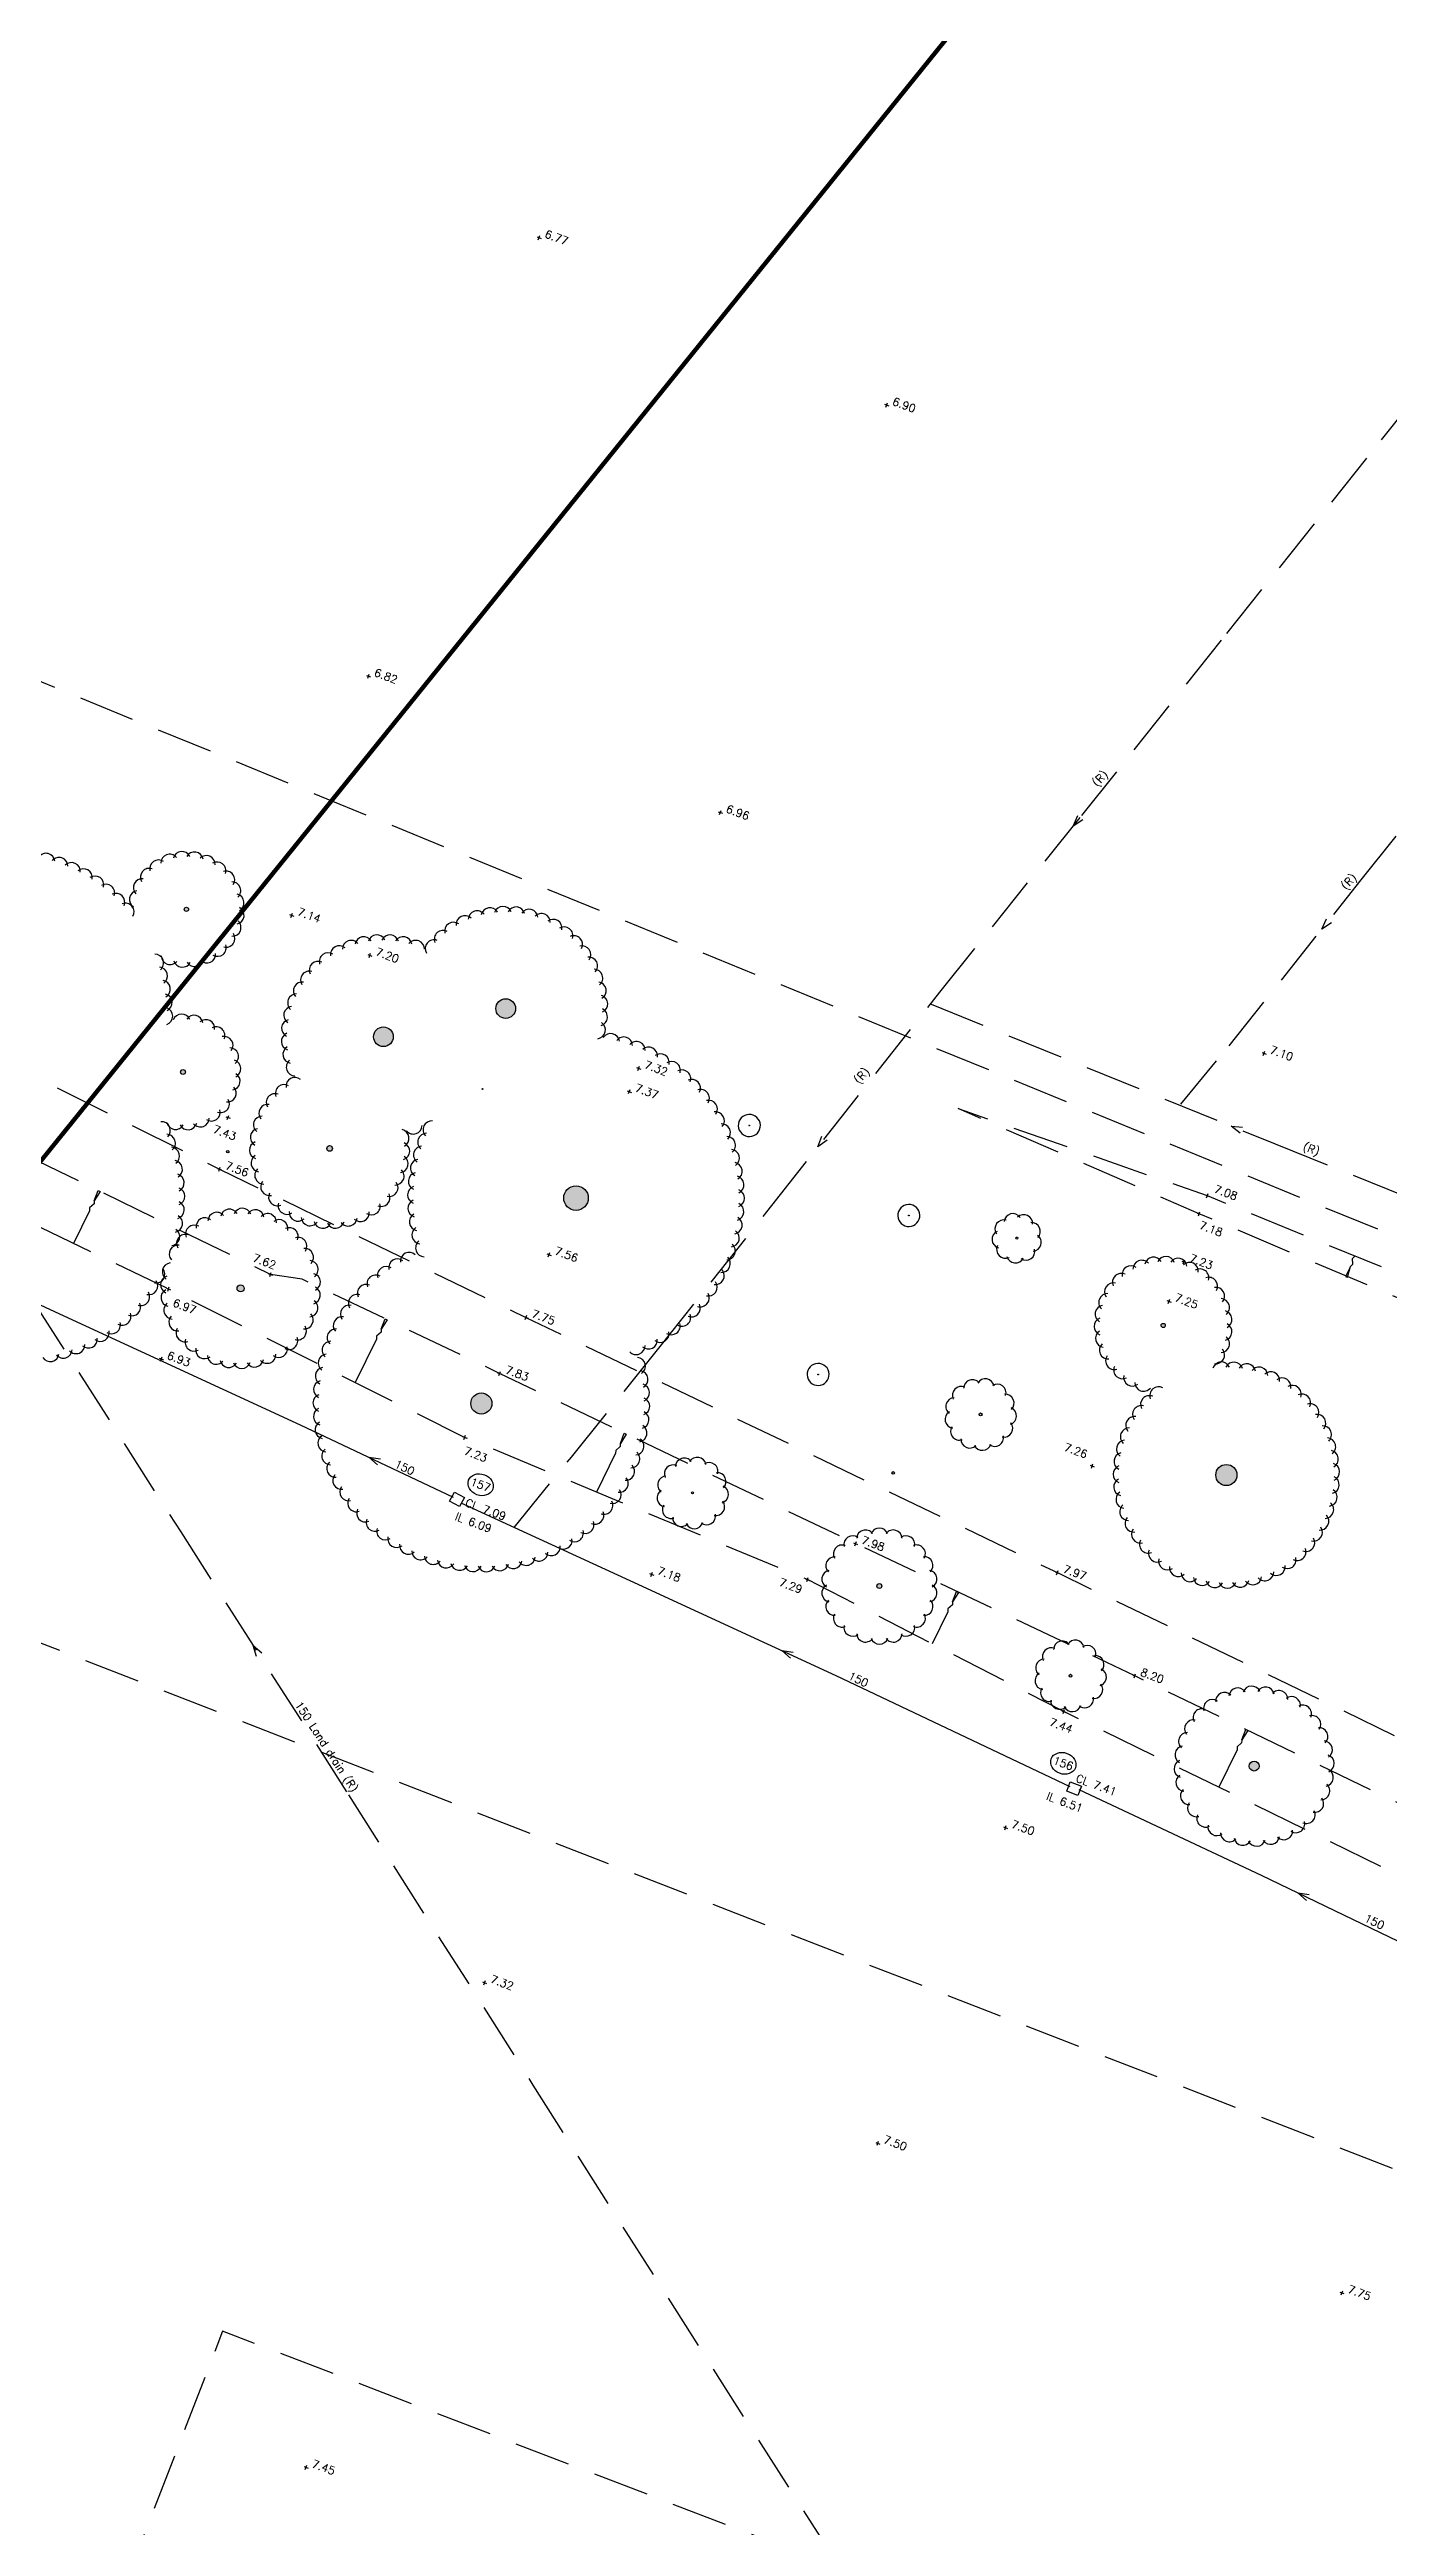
# Model space of a CAD drawing. Header units: millimetres. Extents: x 521005098 to 521837086, y 174609906 to 175681253.
# Drawn here: x 521221462 to 521282116, y 174806991 to 174919244 of the extents above; entities that cross this region are included whole.
import ezdxf
from ezdxf.enums import TextEntityAlignment as Align

# ---------------------------------------------------------------- set-up
doc = ezdxf.new("R2010")
doc.units = ezdxf.units.MM
doc.header["$LTSCALE"] = 200
doc.linetypes.add('layout$0$DASHED', pattern=[19.05, 12.7, -6.35])
doc.linetypes.add('layout$0$survey$0$DASHED', pattern=[19.05, 12.7, -6.35])
for name, color, linetype in [('layout$0$ED-STORM', 3, 'Continuous'), ('layout$0$survey$0$DETAIL', 8, 'Continuous'), ('layout$0$survey$0$LEVEL', 8, 'Continuous'), ('layout$0$survey$0$ROAD', 8, 'Continuous'), ('layout$0$survey$0$SERVICE', 8, 'Continuous'), ('layout$0$survey$0$SPORTS_PITCH', 8, 'layout$0$survey$0$DASHED'), ('layout$0$survey$0$VEGETATION', 8, 'Continuous'), ('layout$0$survey$0$WATER', 8, 'Continuous')]:
    doc.layers.add(name, color=color, linetype=linetype)
doc.styles.add('layout$0$ROMANS', font='Romans.shx')
doc.styles.add('layout$0$survey$0$ROMANS', font='Romans.shx')

# ---------------------------------------------------------------- blocks, each defined once
blk = doc.blocks.new('layout$0$S')
at = {"layer": 'layout$0$ED-STORM'}
blk.add_lwpolyline([(-0.5, 0.15), (0, 0), (-0.5, -0.15)], dxfattribs=at)
blk = doc.blocks.new('layout')
at = {"layer": 'layout$0$survey$0$SERVICE', "linetype": 'Continuous'}
h = blk.add_hatch(color=256, dxfattribs=at)
edge = h.paths.add_edge_path()
edge.add_arc((521229531.7, 174869296.3), 60, 0, 360)
edge = h.paths.add_edge_path()
edge.add_arc((521259679.4, 174854735.3), 60, 0, 360)
at = {"layer": 'layout$0$survey$0$VEGETATION', "linetype": 'Continuous'}
h = blk.add_hatch(color=256, dxfattribs=at)
edge = h.paths.add_edge_path()
edge.add_arc((521165003.1, 174892880.9), 175.1, 0, 360)
edge = h.paths.add_edge_path()
edge.add_arc((521162618.9, 174893948.8), 175.1, 0, 360)
edge = h.paths.add_edge_path()
edge.add_arc((521178430.7, 174885976.9), 175.1, 0, 360)
edge = h.paths.add_edge_path()
edge.add_arc((521175659, 174887101.9), 175.1, 0, 360)
edge = h.paths.add_edge_path()
edge.add_arc((521173585.9, 174888207.3), 175.1, 0, 360)
edge = h.paths.add_edge_path()
edge.add_arc((521171315.7, 174889272), 175.1, 0, 360)
edge = h.paths.add_edge_path()
edge.add_arc((521169177.4, 174890382.3), 175.1, 0, 360)
edge = h.paths.add_edge_path()
edge.add_arc((521182741.7, 174883481.9), 127.3, 0, 360)
edge = h.paths.add_edge_path()
edge.add_arc((521180658.6, 174884572.7), 127.3, 0, 360)
edge = h.paths.add_edge_path()
edge.add_arc((521185158.5, 174882044.2), 127.3, 0, 360)
edge = h.paths.add_edge_path()
edge.add_arc((521181930.5, 174878260.9), 159.2, 0, 360)
edge = h.paths.add_edge_path()
edge.add_arc((521205375.9, 174889234.2), 133.7, 0, 360)
edge = h.paths.add_edge_path()
edge.add_arc((521204192.9, 174889780.6), 95.5, 0, 360)
edge = h.paths.add_edge_path()
edge.add_arc((521207171, 174888406.2), 114.6, 0, 360)
edge = h.paths.add_edge_path()
edge.add_arc((521206203.1, 174888874.6), 95.5, 0, 360)
edge = h.paths.add_edge_path()
edge.add_arc((521208215.3, 174887889.2), 95.5, 0, 360)
edge = h.paths.add_edge_path()
edge.add_arc((521209442.3, 174887283.4), 270.6, 0, 360)
edge = h.paths.add_edge_path()
edge.add_arc((521219409.4, 174875439.7), 477.5, 0, 360)
edge = h.paths.add_edge_path()
edge.add_arc((521219958.8, 174867246.7), 477.5, 0, 360)
edge = h.paths.add_edge_path()
edge.add_arc((521211561.3, 174872322.9), 127.3, 0, 360)
edge = h.paths.add_edge_path()
edge.add_arc((521227662.7, 174880278.9), 95.5, 0, 360)
edge = h.paths.add_edge_path()
edge.add_arc((521227504, 174872905.4), 111.4, 0, 360)
edge = h.paths.add_edge_path()
edge.add_arc((521236587.5, 174874502.7), 445.6, 0, 360)
edge = h.paths.add_edge_path()
edge.add_arc((521242126.1, 174875783.2), 445.6, 0, 360)
edge = h.paths.add_edge_path()
edge.add_arc((521234148.6, 174869442.9), 127.3, 0, 360)
edge = h.paths.add_edge_path()
edge.add_arc((521230113, 174863101), 159.2, 0, 360)
edge = h.paths.add_edge_path()
edge.add_arc((521194955.6, 174847908.9), 445.6, 0, 360)
edge = h.paths.add_edge_path()
edge.add_arc((521192158.4, 174854441.8), 111.4, 0, 360)
edge = h.paths.add_edge_path()
edge.add_arc((521195832.4, 174862954.8), 477.5, 0, 360)
edge = h.paths.add_edge_path()
edge.add_arc((521197701.4, 174864962.3), 191, 0, 360)
edge = h.paths.add_edge_path()
edge.add_arc((521198529.3, 174866549.1), 191, 0, 360)
edge = h.paths.add_edge_path()
edge.add_arc((521196157.7, 174870358.3), 206.9, 0, 360)
edge = h.paths.add_edge_path()
edge.add_arc((521195099.7, 174860109.1), 111.4, 0, 360)
edge = h.paths.add_edge_path()
edge.add_arc((521203165.2, 174873011.2), 95.5, 0, 360)
h = blk.add_hatch(color=256, dxfattribs=at)
edge = h.paths.add_edge_path()
edge.add_arc((521307681.6, 174826363.8), 191, 0, 360)
edge = h.paths.add_edge_path()
edge.add_arc((521301081.3, 174846991.1), 222.8, 0, 360)
edge = h.paths.add_edge_path()
edge.add_arc((521310156.6, 174850845.1), 79.6, 0, 360)
edge = h.paths.add_edge_path()
edge.add_arc((521290347.2, 174845440.9), 191, 0, 360)
edge = h.paths.add_edge_path()
edge.add_arc((521284957.2, 174837313.1), 111.4, 0, 360)
edge = h.paths.add_edge_path()
edge.add_arc((521293996.8, 174832662.1), 143.2, 0, 360)
edge = h.paths.add_edge_path()
edge.add_arc((521276032.9, 174841449.2), 222.8, 0, 360)
edge = h.paths.add_edge_path()
edge.add_arc((521267714.3, 174845546), 63.7, 0, 360)
edge = h.paths.add_edge_path()
edge.add_arc((521274773.3, 174854642), 477.5, 0, 360)
edge = h.paths.add_edge_path()
edge.add_arc((521271912.2, 174861420.1), 95.5, 0, 360)
edge = h.paths.add_edge_path()
edge.add_arc((521263640, 174857389.2), 63.7, 0, 360)
edge = h.paths.add_edge_path()
edge.add_arc((521259054.5, 174849610.4), 111.4, 0, 360)
edge = h.paths.add_edge_path()
edge.add_arc((521250588.3, 174853835.5), 47.7, 0, 360)
edge = h.paths.add_edge_path()
edge.add_arc((521241023.5, 174857884.4), 477.5, 0, 360)
edge = h.paths.add_edge_path()
edge.add_arc((521245311.5, 174867194), 557, 0, 360)
edge = h.paths.add_edge_path()
edge.add_arc((521253162, 174870481.7), 15.9, 0, 360)
edge = h.paths.add_edge_path()
edge.add_arc((521260388.2, 174866404.7), 15.9, 0, 360)
edge = h.paths.add_edge_path()
edge.add_arc((521256278.5, 174859201), 15.9, 0, 360)
edge = h.paths.add_edge_path()
edge.add_arc((521265284.7, 174865380.4), 47.7, 0, 360)
at = {"layer": 'layout$0$ED-STORM', "linetype": 'layout$0$DASHED'}
for points in [[(521242515.1, 174852267.6), (521245104.9, 174855456.3), (521249066.6, 174860386.4), (521254183.6, 174866857.4), (521261793.9, 174876520.6), (521268222.9, 174884529.4), (521274799.4, 174892784.2), (521281803.2, 174901550.7), (521288477.4, 174909877), (521295811, 174918969.4), (521302203.4, 174927283), (521307097.1, 174933404.5), (521313597.6, 174941573.8), (521318585.2, 174947828.1), (521321758.4, 174951917.5)], [(521272711.8, 174871450.5), (521274893.9, 174874087.3), (521280884.6, 174881613.3), (521287587.4, 174889972.2), (521294638, 174898661.1), (521301234.4, 174906897.4), (521306941.5, 174914047.2), (521312841.3, 174921433.6), (521316451.9, 174925960.4)], [(521261395.5, 174875981.2), (521276978.6, 174869649.1), (521291906.8, 174863639.5), (521306242.6, 174857814.9), (521313354.3, 174854991.6), (521320325, 174859222.5), (521329320.1, 174864678.8), (521340376, 174871234.7), (521350585.9, 174877498.2)], [(521220739.1, 174862492.9), (521227402.2, 174852061.5), (521235002.5, 174840152.5), (521243358.6, 174826992.9), (521251523, 174814117.1), (521258192, 174803671.3), (521265062.7, 174792780.5), (521272425.4, 174781178.1), (521277484.3, 174773145.8), (521282703.8, 174764840.6), (521288375.9, 174755865.2)]]:
    blk.add_lwpolyline(points, dxfattribs=at)
at = {"layer": 'layout$0$ED-STORM'}
for points in [[(521205333.1, 174869671.4), (521211461.9, 174866789.3), (521222102.2, 174861861.6), (521232812.7, 174856918.4), (521239752.7, 174853638.6)], [(521240090.2, 174853381.4), (521247749.3, 174849863.6), (521257080.6, 174845553.5), (521267688.1, 174840524.2)], [(521268092.9, 174840388.1), (521276356.8, 174836501.5), (521286289.1, 174831726.3), (521291733.9, 174829071.3)]]:
    blk.add_lwpolyline(points, dxfattribs=at)
for centre in [(521240991.4, 174854201), (521267385.8, 174841575.8)]:
    blk.add_ellipse(centre, major_axis=(546.6, -203.5), ratio=0.82667445, dxfattribs=at)
at = {"layer": 'layout$0$survey$0$DETAIL', "linetype": 'layout$0$survey$0$DASHED', "flags": 128}
for points in [[(521307952.3, 174821357), (521299351.5, 174825924.5), (521285670.7, 174834808.8), (521284244.8, 174835694.8), (521267408.3, 174843921.1), (521255797.9, 174849902.8), (521240264.8, 174856349.8), (521226849.7, 174863071.9), (521208073.9, 174872092.6), (521207258, 174873441.5)], [(521302334.3, 174854672.9), (521290375.7, 174859345), (521273541.5, 174866480.7), (521262621.2, 174871248.7), (521273910.4, 174867302.7), (521290834.5, 174860399.6), (521302943.1, 174855938.2)]]:
    blk.add_lwpolyline(points, dxfattribs=at)
at = {"layer": 'layout$0$survey$0$DETAIL', "flags": 128}
for points in [[(521223489.2, 174867065.6), (521223664.7, 174867536.5), (521223754.4, 174867492.4)], [(521280400.6, 174864089), (521280167.6, 174863643.8), (521280260.4, 174863606.5)], [(521236491, 174861252.5), (521236666.4, 174861723.3), (521236756.2, 174861679.3)], [(521247321.7, 174856073.9), (521247497.2, 174856544.8), (521247586.9, 174856500.7)], [(521262373.9, 174848895.3), (521262549.4, 174849366.2), (521262639.2, 174849322.1)], [(521275479.7, 174842637.6), (521275655.2, 174843108.5), (521275745, 174843064.4)]]:
    blk.add_lwpolyline(points, close=True, dxfattribs=at)
for points in [[(521223489.2, 174867065.6), (521223485.6, 174867058.3), (521223476.4, 174866925.9), (521223278.2, 174866749.2), (521223268.9, 174866616.8), (521222544.1, 174865140.5)], [(521280400.6, 174864089), (521280403.7, 174864096.5), (521280496, 174864191.9), (521280495, 174864457.4), (521280587.3, 174864552.9), (521280596.4, 174864575.5)], [(521236491, 174861252.5), (521236487.4, 174861245.2), (521236478.1, 174861112.8), (521236280, 174860936.1), (521236270.7, 174860803.6), (521235304.4, 174858835.3)], [(521247321.7, 174856073.9), (521247318.1, 174856066.7), (521247308.8, 174855934.3), (521247110.7, 174855757.5), (521247101.4, 174855625.1), (521246239.7, 174853869.9)], [(521262373.9, 174848895.3), (521262370.4, 174848888), (521262361.1, 174848755.6), (521262162.9, 174848578.9), (521262153.6, 174848446.5), (521261441.2, 174846995.3)], [(521275479.7, 174842637.6), (521275476.2, 174842630.4), (521275466.9, 174842498), (521275268.7, 174842321.3), (521275259.4, 174842188.8), (521274426.4, 174840492)]]:
    blk.add_lwpolyline(points, dxfattribs=at)
at = {"layer": 'layout$0$survey$0$LEVEL', "flags": 128}
for points in [[(521243544.2, 174910754), (521243731.6, 174910684.2)], [(521243603, 174910625.4), (521243672.8, 174910812.8)], [(521259291.4, 174903168.2), (521259478.8, 174903098.4)], [(521259350.2, 174903039.6), (521259420, 174903227)], [(521235816.3, 174890880.4), (521236003.7, 174890810.6)], [(521235875.1, 174890751.8), (521235944.9, 174890939.2)], [(521251756.4, 174884702.5), (521251943.9, 174884632.7)], [(521251815.3, 174884573.9), (521251885, 174884761.3)], [(521232338.7, 174880041.8), (521232526.2, 174879972)], [(521232397.6, 174879913.2), (521232467.3, 174880100.6)], [(521235878.6, 174878228.2), (521236066, 174878158.4)], [(521235937.4, 174878099.6), (521236007.2, 174878287)], [(521276448.5, 174873656.6), (521276518.3, 174873844)], [(521248056.5, 174873107.2), (521248243.9, 174873037.4)], [(521248115.3, 174872978.6), (521248185.1, 174873166)], [(521276389.7, 174873785.2), (521276577.1, 174873715.4)], [(521247634.4, 174872055), (521247821.8, 174871985.2)], [(521247693.2, 174871926.4), (521247763, 174872113.8)], [(521229454, 174870881), (521229641.4, 174870811.2)], [(521229512.8, 174870752.4), (521229582.6, 174870939.8)], [(521229068.6, 174868536.3), (521229256, 174868466.5)], [(521229127.4, 174868407.7), (521229197.2, 174868595.1)], [(521273816.6, 174867337.6), (521274004.1, 174867267.8)], [(521273875.5, 174867209), (521273945.2, 174867396.4)], [(521273447.8, 174866515.6), (521273635.3, 174866445.8)], [(521273506.6, 174866387), (521273576.4, 174866574.4)], [(521231375.9, 174863766.9), (521231563.3, 174863697.1)], [(521231434.7, 174863638.3), (521231504.5, 174863825.7)], [(521243992.7, 174864666.1), (521244180.2, 174864596.3)], [(521244051.6, 174864537.4), (521244121.3, 174864724.9)], [(521272750.9, 174864341), (521272938.3, 174864271.2)], [(521272809.7, 174864212.4), (521272879.5, 174864399.8)], [(521226756, 174863106.8), (521226943.4, 174863037)], [(521226814.8, 174862978.2), (521226884.6, 174863165.6)], [(521272142.1, 174862422.2), (521272211.9, 174862609.7)], [(521242949, 174861822.1), (521243136.5, 174861752.3)], [(521243007.9, 174861693.5), (521243077.6, 174861880.9)], [(521272083.3, 174862550.9), (521272270.7, 174862481.1)], [(521226432, 174859932.8), (521226619.5, 174859863)], [(521226490.9, 174859804.2), (521226560.7, 174859991.6)], [(521241757.3, 174859280.2), (521241944.8, 174859210.4)], [(521241816.1, 174859151.5), (521241885.9, 174859339)], [(521240171, 174856384.7), (521240358.5, 174856314.9)], [(521240229.9, 174856256.1), (521240299.6, 174856443.5)], [(521268601, 174855083.6), (521268788.4, 174855013.8)], [(521268659.8, 174854955), (521268729.6, 174855142.4)], [(521257882.4, 174851567.7), (521258069.8, 174851498)], [(521257941.2, 174851439.1), (521258011, 174851626.6)], [(521267025.1, 174850253.2), (521267212.5, 174850183.4)], [(521267083.9, 174850124.6), (521267153.7, 174850312)], [(521248642.4, 174850175.2), (521248829.9, 174850105.4)], [(521248701.3, 174850046.6), (521248771, 174850234)], [(521255704.1, 174849937.7), (521255891.6, 174849867.9)], [(521255763, 174849809.1), (521255832.8, 174849996.5)], [(521270530.8, 174845575.3), (521270718.2, 174845505.5)], [(521270589.6, 174845446.7), (521270659.4, 174845634.1)], [(521267314.6, 174843956), (521267502, 174843886.2)], [(521267373.4, 174843827.4), (521267443.2, 174844014.9)], [(521264677, 174838693.4), (521264864.4, 174838623.6)], [(521264735.8, 174838564.8), (521264805.6, 174838752.2)], [(521241074.7, 174831669.6), (521241262.2, 174831599.8)], [(521241133.6, 174831541), (521241203.4, 174831728.4)], [(521258949.1, 174824265.3), (521259018.9, 174824452.8)], [(521258890.3, 174824394), (521259077.7, 174824324.2)], [(521279914.4, 174817616.8), (521280101.9, 174817547)], [(521279973.2, 174817488.2), (521280043, 174817675.6)], [(521232989.4, 174809704.4), (521233176.8, 174809634.6)], [(521233048.2, 174809575.8), (521233118, 174809763.2)]]:
    blk.add_lwpolyline(points, dxfattribs=at)
at = {"layer": 'layout$0$survey$0$ROAD', "linetype": 'layout$0$survey$0$DASHED', "flags": 128}
for points in [[(521206170.8, 174882359.6), (521218169.5, 174875889.9), (521219647.6, 174873271.2), (521229162.3, 174868501.4), (521243042.8, 174861787.2), (521267118.8, 174850218.3), (521287525.8, 174840357.1), (521292266.2, 174839165.4), (521293853.1, 174839388.9), (521306772.7, 174842487.6), (521314397.1, 174845885.8), (521324938.2, 174849927.4), (521332591.3, 174854106.6), (521335509.5, 174855967.5), (521339133.2, 174859487.9), (521346173.8, 174867774.8), (521347706.6, 174869907.2), (521349047.2, 174872604.9), (521351537.3, 174879385.2), (521353934.9, 174885896.7), (521355774, 174890722), (521359615.9, 174889286.5), (521378670.3, 174882192.4), (521383720.4, 174895854), (521385346.6, 174897599.1), (521385296.8, 174897793.5)], [(521301907.1, 174830470.4), (521286421.3, 174837903.9), (521270624.5, 174845540.4), (521257976.1, 174851532.9), (521241851, 174859245.3), (521232902.2, 174863522.5), (521231469.6, 174863732), (521217922.1, 174870335.7), (521207979.4, 174875238.4), (521207258, 174873441.5), (521203998.9, 174873005.1)]]:
    blk.add_lwpolyline(points, dxfattribs=at)
at = {"layer": 'layout$0$survey$0$SERVICE', "linetype": 'Continuous', "flags": 128}
for points in [[(521240039.5, 174853220.9), (521239587.4, 174853457), (521239800.4, 174853864.8), (521240252.4, 174853628.7)], [(521267702.5, 174840734.6), (521268215, 174840534.9), (521268051.6, 174840115.6), (521267539.2, 174840315.3)]]:
    blk.add_lwpolyline(points, close=True, dxfattribs=at)
at = {"layer": 'layout$0$survey$0$SERVICE', "linetype": 'Continuous'}
for centre in [(521229531.7, 174869296.3), (521259679.4, 174854735.3)]:
    blk.add_circle(centre, 60, dxfattribs=at)
at = {"layer": 'layout$0$survey$0$SPORTS_PITCH', "linetype": 'layout$0$survey$0$DASHED', "flags": 128}
blk.add_lwpolyline([(521188646.8, 174903867.4), (521214423.9, 174967107.2), (521330007.7, 174919844.9), (521304044.8, 174856598.1)], close=True, dxfattribs=at)
for points in [[(521307943.1, 174813263.6), (521280846.2, 174743210.1), (521185998.6, 174780046.4), (521212938.2, 174850183.7), (521307943.1, 174813263.6)], [(521266309.3, 174801607.6), (521229302.8, 174815844.8), (521222056.1, 174797054.9), (521259024.8, 174782845.1), (521266323.1, 174801607.3)]]:
    blk.add_lwpolyline(points, dxfattribs=at)
at = {"layer": 'layout$0$survey$0$VEGETATION', "linetype": 'Continuous', "flags": 128}
for points in [[(521253616.7, 174870689.7, 0.19891245), (521253336.4, 174870950.3, 0.19891245), (521252954, 174870936.4, 0.19891232), (521252693.4, 174870656.2, 0.19891232), (521252707.3, 174870273.8, 0.19891236), (521252987.5, 174870013.2, 0.19891236), (521253369.9, 174870027, 0.19891232), (521253630.5, 174870307.3, 0.19891232)], [(521260842.9, 174866612.6, 0.19891245), (521260562.7, 174866873.2, 0.19891245), (521260180.3, 174866859.4, 0.19891232), (521259919.6, 174866579.1, 0.19891232), (521259933.5, 174866196.7, 0.19891236), (521260213.7, 174865936.1, 0.19891236), (521260596.2, 174865950, 0.19891232), (521260856.8, 174866230.2, 0.19891232)], [(521256733.2, 174859409, 0.19891245), (521256453, 174859669.6, 0.19891245), (521256070.5, 174859655.7, 0.19891232), (521255809.9, 174859375.5, 0.19891232), (521255823.8, 174858993.1, 0.19891236), (521256104, 174858732.5, 0.19891236), (521256486.4, 174858746.3, 0.19891232), (521256747.1, 174859026.6, 0.19891232)]]:
    blk.add_lwpolyline(points, format="xyb", close=True, dxfattribs=at)
at = {"layer": 'layout$0$survey$0$VEGETATION', "linetype": 'Continuous'}
for centre, radius in [((521227662.7, 174880278.9), 95.5), ((521242126.1, 174875783.2), 445.6), ((521236587.5, 174874502.7), 445.6), ((521227504, 174872905.4), 111.4), ((521241071.7, 174872135.7), 15.9), ((521253162, 174870481.7), 15.9), ((521234148.6, 174869442.9), 127.3), ((521245311.5, 174867194), 557), ((521260388.2, 174866404.7), 15.9), ((521265284.7, 174865380.4), 47.7), ((521230113, 174863101), 159.2), ((521271912.2, 174861420.1), 95.5), ((521256278.5, 174859201), 15.9), ((521241023.5, 174857884.4), 477.5), ((521263640, 174857389.2), 63.7), ((521274773.3, 174854642), 477.5), ((521250588.3, 174853835.5), 47.7), ((521259054.5, 174849610.4), 111.4), ((521267714.3, 174845546), 63.7), ((521276032.9, 174841449.2), 222.8)]:
    blk.add_circle(centre, radius, dxfattribs=at)
for centre, start, end in [((521221300.8, 174882418.3), 5.199565, 144.471296), ((521227455.7, 174882499.7), 25.689054, 164.960785), ((521228023, 174882480), 11.065292, 150.337023), ((521221887, 174882232.4), 0.324978, 139.596708), ((521222455.3, 174881997.3), 355.450391, 134.722121), ((521223001.5, 174881714.7), 350.575803, 129.847534), ((521223521.7, 174881386.8), 345.701216, 124.972946), ((521225974.3, 174881736.4), 69.56034, 208.832071), ((521226397, 174882115.5), 54.936578, 194.208309), ((521226901.7, 174882375.5), 40.312816, 179.584547), ((521228567.1, 174882317.7), 356.44153, 135.71326), ((521229052.5, 174882023.3), 341.817768, 121.089498), ((521229447.9, 174881615.9), 327.194006, 106.465736), ((521224012.2, 174881015.8), 340.826629, 120.098359), ((521224469.4, 174880604.5), 335.952041, 115.223772), ((521224889.9, 174880155.9), 331.077454, 110.349184), ((521225477.5, 174880725.7), 98.807865, 238.079595), ((521225661.1, 174881263), 84.184102, 223.455833), ((521229727.6, 174881121.9), 312.570244, 91.841974), ((521229873.6, 174880573.2), 297.946482, 77.218212), ((521229735.5, 174879455.5), 268.698958, 47.970688), ((521229876.2, 174880005.5), 283.32272, 62.59445), ((521239762.5, 174879291.7), 54.331275, 193.603006), ((521240278.6, 174879588.8), 46.260063, 185.531793), ((521240831.2, 174879810.5), 38.18885, 177.46058), ((521241409.5, 174879952.5), 30.117637, 169.389367), ((521242001.9, 174880011.8), 22.046424, 161.318154), ((521242596.9, 174879987.3), 13.975211, 153.246942), ((521243182.5, 174879879.6), 5.903998, 145.175729), ((521243747.2, 174879690.7), 357.832786, 137.104516), ((521244279.7, 174879424.4), 349.761573, 129.033303), ((521244769.6, 174879086), 341.69036, 120.96209), ((521229068.9, 174878547.7), 239.451434, 18.723164), ((521229460.5, 174878958.8), 254.075196, 33.346926), ((521234080.8, 174877910.5), 56.700954, 195.972684), ((521234584.1, 174878228.7), 48.629741, 187.901472), ((521235127.1, 174878473.1), 40.558528, 179.830259), ((521235699, 174878638.8), 32.487316, 171.759046), ((521236288.5, 174878722.6), 24.416103, 163.687833), ((521236884, 174878722.7), 16.34489, 155.61662), ((521237473.5, 174878639.3), 8.273677, 147.545408), ((521238045.6, 174878473.9), 0.202464, 139.474195), ((521238880.3, 174878496.3), 70.473701, 209.745431), ((521239293.3, 174878925.1), 62.402488, 201.674219), ((521245207.2, 174878682.1), 333.619147, 112.890878), ((521245583.7, 174878220.8), 325.547934, 104.819665), ((521226226, 174877850.7), 309.842778, 89.114508), ((521226406.2, 174877262.7), 304.96819, 84.239921), ((521226921.5, 174878175.3), 180.956385, 320.228116), ((521227476.6, 174878056.3), 195.580147, 334.851878), ((521228043.8, 174878081.3), 210.203909, 349.47564), ((521228586.3, 174878248.8), 224.827672, 4.099402), ((521233232.2, 174877079.3), 72.84338, 212.11511), ((521233627.2, 174877524.8), 64.772167, 204.043897), ((521245891.7, 174877711.2), 317.476722, 96.748452), ((521246125.1, 174877163.4), 309.405509, 88.677239), ((521226535.8, 174876661.6), 300.093603, 79.365333), ((521226613.9, 174876051.6), 295.219016, 74.490746), ((521232648.1, 174876044.8), 88.985805, 228.257536), ((521232903.7, 174876582.6), 80.914592, 220.186323), ((521246279.2, 174876588.3), 301.334296, 80.606026), ((521246351.1, 174875997.2), 293.263083, 72.534814), ((521226639.8, 174875437.2), 290.344428, 69.616159), ((521227444.5, 174875135), 21.891645, 161.163376), ((521228009.4, 174875077.8), 7.267883, 146.539613), ((521228541.5, 174874879.8), 352.644121, 131.915851), ((521229006.3, 174874553.9), 338.020359, 117.292089), ((521232374.7, 174874888.8), 105.128231, 244.399961), ((521232470.6, 174875476.5), 97.057018, 236.328748), ((521246244, 174874814.1), 277.120658, 56.392388), ((521246339.3, 174875401.8), 285.19187, 64.463601), ((521229373.9, 174874121.2), 323.396597, 102.668327), ((521229620.3, 174873609.7), 308.772835, 88.044565), ((521232362.2, 174874293.5), 113.199444, 252.471174), ((521232433.5, 174873702.3), 121.270657, 260.542387), ((521246882.9, 174874251.6), 7.81224, 147.083971), ((521247473.1, 174874093.7), 2.969513, 142.241243), ((521248047.9, 174873886.6), 358.126785, 137.398515), ((521248603.1, 174873631.7), 353.284057, 132.555788), ((521229694.6, 174872486), 279.525311, 58.797041), ((521229729.5, 174873052.6), 294.149073, 73.420803), ((521232587, 174873127), 129.341869, 268.6136), ((521249134.8, 174873330.8), 348.44133, 127.71306), ((521249639.2, 174872986.2), 343.598602, 122.870332), ((521250112.8, 174872600.2), 338.755874, 118.027605), ((521229210.4, 174871469.1), 250.277787, 29.549517), ((521229517.8, 174871946.5), 264.901549, 44.173279), ((521231677.4, 174871523.5), 70.269616, 209.541347), ((521232092.6, 174871934.6), 59.892343, 199.164073), ((521232575.1, 174872264.2), 49.515069, 188.786799), ((521250552, 174872175.5), 333.913146, 113.184877), ((521250953.9, 174871715.3), 329.070419, 108.342149), ((521251315.4, 174871222.9), 324.227691, 103.499421), ((521226534.2, 174870253.9), 314.94109, 94.21282), ((521227171.2, 174870700), 191.782738, 331.054469), ((521227738.8, 174870687.4), 206.4065, 345.678231), ((521228291.2, 174870818.5), 221.030262, 0.301993), ((521228792.5, 174871084.9), 235.654025, 14.925755), ((521231100.5, 174870512.7), 91.024163, 230.295894), ((521231343.1, 174871044.3), 80.64689, 219.91862), ((521237939.6, 174870494.2), 219.004107, 358.275838), ((521238777.7, 174870290.4), 85.007341, 224.279072), ((521251634.1, 174870701.6), 319.384963, 98.656694), ((521251907.7, 174870155.4), 314.542236, 93.813966), ((521226765.9, 174869684.3), 310.066502, 89.338233), ((521226948.4, 174869097), 305.191915, 84.463645), ((521230919.2, 174869363.2), 111.778711, 251.050441), ((521230957.7, 174869946.2), 101.401437, 240.673167), ((521237346, 174869904), 298.569636, 77.841366), ((521237376.7, 174869320.5), 288.192362, 67.464092), ((521238349.9, 174869147), 94.692796, 233.964527), ((521238539.7, 174869727.8), 89.850069, 229.121799), ((521252134.1, 174869587.9), 309.699508, 88.971238), ((521252311.9, 174869003.4), 304.85678, 84.128511), ((521227080.4, 174868496.4), 300.317328, 79.589058), ((521227160.8, 174867886.7), 295.44274, 74.714471), ((521230986.4, 174868782.8), 122.155984, 261.427715), ((521231157, 174868223.9), 132.533258, 271.804988), ((521237123.9, 174868184.5), 267.437815, 46.709545), ((521237301.9, 174868741), 277.815088, 57.086819), ((521238120.6, 174867948), 104.378252, 243.649982), ((521238209.9, 174868552.4), 99.535524, 238.807255), ((521252439.6, 174868406), 300.014053, 79.285783), ((521227189.2, 174867272.4), 290.568153, 69.839883), ((521231425.5, 174867705), 142.910532, 282.182262), ((521231783.1, 174867242.9), 153.287805, 292.559535), ((521236484.9, 174867211.9), 246.683268, 25.954998), ((521236848.5, 174867669.2), 257.060541, 36.332272), ((521238082.6, 174867338.2), 109.22098, 248.49271), ((521238096.2, 174866727.4), 114.063707, 253.335438), ((521252516.5, 174867799.9), 295.171325, 74.443055), ((521252541.9, 174867189.5), 290.328597, 69.600328), ((521227089.1, 174866047.7), 280.818978, 60.090709), ((521227165.2, 174866657.9), 285.693566, 64.965296), ((521228022.9, 174865564.2), 60.678838, 199.950568), ((521228504.2, 174865902.3), 50.233294, 189.505024), ((521229038.7, 174866147.6), 39.787749, 179.05948), ((521229608.8, 174866291.8), 29.342205, 168.613935), ((521230195.7, 174866330.4), 18.896661, 158.168391), ((521230779.8, 174866261.8), 8.451116, 147.722847), ((521231341.8, 174866088.6), 358.005572, 137.277302), ((521231863.1, 174865816.3), 347.560028, 126.831758), ((521232218.1, 174866852.8), 163.665079, 302.936809), ((521232716.2, 174866547.4), 174.042352, 313.314083), ((521233261.2, 174866336.8), 184.419626, 323.691356), ((521233835.2, 174866227.7), 194.7969, 334.06863), ((521234419.5, 174866223.9), 205.174173, 344.445904), ((521234994.9, 174866325.3), 215.551447, 354.823177), ((521235542.6, 174866528.8), 225.92872, 5.200451), ((521236044.8, 174866827.5), 236.305994, 15.577724), ((521238161.4, 174866120), 118.906435, 258.178165), ((521252438.1, 174865973.1), 280.643142, 59.914872), ((521252515.8, 174866579.1), 285.48587, 64.7576), ((521264689.5, 174865803.7), 74.94109, 214.21282), ((521265100.8, 174866087.3), 34.94109, 174.21282), ((521265598.2, 174866040), 354.94109, 134.21282), ((521265948.9, 174865684.2), 314.94109, 94.21282), ((521227282, 174864657), 81.569927, 220.841657), ((521226961.4, 174865446.1), 275.944391, 55.216121), ((521227611, 174865144.5), 71.124382, 210.396113), ((521232326.4, 174865454), 337.114483, 116.386214), ((521232716.3, 174865013.7), 326.668939, 105.940669), ((521233019.9, 174864510), 316.223395, 95.495125), ((521238277.5, 174865520.2), 123.749163, 263.020893), ((521238444, 174864932.3), 128.59189, 267.863621), ((521252131.2, 174864791.5), 270.957687, 50.229417), ((521252309.6, 174865375.8), 275.800414, 55.072145), ((521264556.6, 174865322.1), 114.94109, 254.21282), ((521264764.4, 174864867.7), 154.94109, 294.21282), ((521265699.2, 174864779), 234.94109, 14.21282), ((521265988.8, 174865186.1), 274.94109, 54.21282), ((521226282.3, 174863740.7), 261.358426, 40.630157), ((521226971.8, 174863855), 96.866964, 236.138694), ((521233227.2, 174863959.6), 305.77785, 85.049581), ((521233331.2, 174863380.8), 295.332306, 74.604036), ((521236242.7, 174863308.6), 61.757049, 201.02878), ((521236717.6, 174863692.8), 56.914322, 196.186052), ((521237223.4, 174864035.6), 52.071594, 191.343325), ((521237756.2, 174864334.4), 47.228866, 186.500597), ((521251629.8, 174863678.5), 261.272231, 40.543962), ((521251904, 174864224.4), 266.114959, 45.386689), ((521265215.6, 174864653.2), 194.94109, 334.21282), ((521270009.8, 174863378.6), 64.530064, 203.801795), ((521270445.7, 174863723.2), 52.852192, 192.123922), ((521270942.2, 174863972.3), 41.174319, 180.44605), ((521271478.9, 174864115.8), 29.496447, 168.768177), ((521272033.5, 174864147.8), 17.818575, 157.090305), ((521272583.1, 174864066.8), 6.140702, 145.412433), ((521273104.9, 174863876.2), 354.46283, 133.73456), ((521273577.4, 174863583.9), 342.784957, 122.056688), ((521225597.3, 174862720.5), 251.609251, 30.880982), ((521225961.5, 174863216), 256.483839, 35.755569), ((521226887.1, 174863273), 107.312508, 246.584239), ((521226909.4, 174862685.3), 117.758053, 257.029783), ((521233328.6, 174862792.7), 284.886762, 64.158492), ((521235398.2, 174862426.9), 71.442505, 210.714235), ((521235801.8, 174862885.6), 66.599777, 205.871508), ((521250948.3, 174862665.6), 251.586776, 30.858506), ((521251310.4, 174863157.6), 256.429504, 35.701234), ((521269389.3, 174862464), 87.885809, 227.15754), ((521269652.8, 174862953), 76.207937, 215.479667), ((521273980.9, 174863202.1), 331.107085, 110.378815), ((521274298.8, 174862746.5), 319.429212, 98.700943), ((521274517.9, 174862236), 307.75134, 87.02307), ((521224271.9, 174861443.6), 236.985489, 16.25722), ((521224749.4, 174861831.1), 241.860077, 21.131807), ((521225192.3, 174862257.8), 246.734664, 26.006395), ((521227037.9, 174862111.4), 128.203597, 267.475327), ((521227268.3, 174861570.3), 138.649141, 277.920872), ((521233007.3, 174861666.3), 263.995673, 43.267404), ((521233219.4, 174862214.8), 274.441217, 53.712948), ((521234714.2, 174861415.8), 81.12796, 220.399691), ((521235034.8, 174861935.8), 76.285233, 215.556963), ((521249632.1, 174861396.4), 237.058593, 16.330323), ((521250106.1, 174861781.8), 241.90132, 21.173051), ((521250545.9, 174862205.9), 246.744048, 26.015779), ((521269182.1, 174861378.2), 111.241554, 250.513284), ((521269230.2, 174861931.7), 99.563682, 238.835412), ((521274627.8, 174861136.1), 284.395595, 63.667326), ((521274629.1, 174861691.7), 296.073468, 75.345198), ((521222667.1, 174860542.7), 222.361727, 1.633458), ((521223227, 174860797), 227.236315, 6.508045), ((521223763.2, 174861098.1), 232.110902, 11.382632), ((521227592.9, 174861079.9), 149.094686, 288.366416), ((521228001.1, 174860656.5), 159.54023, 298.81196), ((521228479.3, 174860314.1), 169.985774, 309.257505), ((521231838.9, 174860370.3), 232.65904, 11.930771), ((521232305.4, 174860728.5), 243.104584, 22.376315), ((521232699.2, 174861165.3), 253.550129, 32.821859), ((521234210, 174860304), 90.813416, 230.085146), ((521234438.6, 174860870.5), 85.970688, 225.242418), ((521248039.5, 174860497.9), 222.53041, 1.80214), ((521248595.1, 174860752.1), 227.373137, 6.644868), ((521249127.2, 174861052.3), 232.215865, 11.487596), ((521269247.1, 174860826.5), 122.919426, 262.191157), ((521269422.4, 174860299.4), 134.597299, 273.869029), ((521274292.8, 174860082.8), 261.03985, 40.311581), ((521274514.1, 174860592.4), 272.717723, 51.989453), ((521221492.8, 174860180.9), 212.612553, 351.884283), ((521222087.6, 174860336.8), 217.48714, 356.75887), ((521229011.7, 174860064.1), 180.431318, 319.703049), ((521229580.5, 174859914.8), 190.876863, 330.148593), ((521230167, 174859871.1), 201.322407, 340.594138), ((521230751.7, 174859934.4), 211.767951, 351.039682), ((521231315.2, 174860102.7), 222.213496, 1.485226), ((521233900.1, 174859123.2), 100.498871, 239.770601), ((521234030.1, 174859720.1), 95.656143, 234.927874), ((521248053.3, 174859575.9), 303.893434, 83.165164), ((521248171, 174858976.4), 299.050706, 78.322436), ((521269700.8, 174859818.6), 146.275171, 285.546902), ((521270070.7, 174859404.1), 157.953044, 297.224774), ((521274542.6, 174859366.8), 23.158896, 162.430626), ((521275120.7, 174859359.7), 16.152172, 155.423903), ((521275693.6, 174859282), 9.145449, 148.417179), ((521276252.7, 174859135.1), 2.138726, 141.410456), ((521276789.8, 174858921.1), 355.132002, 134.403732), ((521233793.2, 174857907.1), 110.184326, 249.456057), ((521233820.9, 174858517.4), 105.341599, 244.613329), ((521248237.7, 174858369.1), 294.207978, 73.479709), ((521248252.8, 174857758.3), 289.365251, 68.636981), ((521262463.1, 174857748.1), 93.402628, 232.674359), ((521262764.7, 174858253.9), 65.71032, 204.982051), ((521263266.8, 174858561.6), 38.018013, 177.289743), ((521263854.4, 174858600.7), 10.325705, 149.597435), ((521264392.9, 174858362.3), 342.633397, 121.905128), ((521264758.9, 174857900.9), 314.94109, 94.21282), ((521270516.9, 174859073.1), 169.630916, 308.902647), ((521271020.8, 174858839.3), 181.308789, 320.580519), ((521271286.1, 174857838.3), 67.85634, 207.128071), ((521271702, 174858239.8), 60.849617, 200.121347), ((521277296.7, 174858643.2), 348.125279, 127.397009), ((521277765.9, 174858305.5), 341.118555, 120.390286), ((521278190.5, 174857913), 334.111832, 113.383562), ((521233817.1, 174857296.6), 115.027054, 254.298784), ((521233892.4, 174856690.3), 119.869782, 259.141512), ((521248216.4, 174857148.5), 284.522523, 63.794253), ((521262431.1, 174857160.1), 121.094936, 260.366666), ((521264696.8, 174856759), 259.556474, 38.828205), ((521264868.6, 174857322.3), 287.248782, 66.520512), ((521270615.9, 174856898.8), 81.869787, 221.141518), ((521270922.2, 174857389.1), 74.863064, 214.134794), ((521278564, 174857471.8), 327.105108, 106.376839), ((521278880.9, 174856988.2), 320.098385, 99.370115), ((521234018.7, 174856092.6), 124.712509, 263.98424), ((521247990.1, 174855948.8), 274.837068, 54.108798), ((521248128.6, 174856543.9), 279.679795, 58.951526), ((521262676, 174856624.5), 148.787244, 288.058974), ((521263141.8, 174856264.1), 176.479551, 315.751282), ((521263721.7, 174856161.5), 204.171859, 343.443589), ((521264282.9, 174856340.1), 231.864167, 11.135897), ((521270193.2, 174855824.9), 95.883234, 235.154965), ((521270371.7, 174856374.8), 88.876511, 228.148241), ((521279136.4, 174856469.6), 313.091661, 92.363392), ((521279326.7, 174855923.7), 306.084938, 85.356668), ((521234194.9, 174855507.6), 129.555237, 268.826967), ((521234420, 174854939.6), 134.397965, 273.669695), ((521247565.1, 174854804.4), 265.151612, 44.423343), ((521247801.8, 174855367.6), 269.99434, 49.26607), ((521249713.1, 174854700.3), 65.71032, 204.982051), ((521250215.2, 174855008), 38.018013, 177.289743), ((521250802.8, 174855047.1), 10.325705, 149.597435), ((521251341.3, 174854808.7), 342.633397, 121.905128), ((521251707.3, 174854347.3), 314.94109, 94.21282), ((521270043, 174854680.6), 109.896681, 249.168412), ((521270083.1, 174855257.4), 102.889958, 242.161688), ((521279449.1, 174855358.7), 299.078214, 78.349945), ((521279501.6, 174854783), 292.071491, 71.343221), ((521234692.2, 174854392.6), 139.240692, 278.512423), ((521235009.5, 174853870.6), 144.08342, 283.35515), ((521246953.7, 174853747.7), 255.466157, 34.737887), ((521247281.8, 174854263.1), 260.308884, 39.580615), ((521249379.4, 174853606.5), 121.094936, 260.366666), ((521249411.5, 174854194.5), 93.402628, 232.674359), ((521251816.9, 174853768.7), 287.248782, 66.520512), ((521270073.7, 174854103.3), 116.903405, 256.175135), ((521270174.5, 174853534.1), 123.910128, 263.181858), ((521279395, 174853633.8), 278.058044, 57.329774), ((521279483.5, 174854205.1), 285.064768, 64.336498), ((521235369.8, 174853377.2), 148.926148, 288.197878), ((521235770.5, 174852916), 153.768875, 293.040606), ((521236208.7, 174852490.3), 158.611603, 297.883334), ((521245726.4, 174852392.4), 240.937974, 20.209704), ((521246173.2, 174852809), 245.780701, 25.052432), ((521246583.3, 174853261.9), 250.623429, 29.895159), ((521249624.4, 174853070.9), 148.787244, 288.058974), ((521250090.1, 174852710.5), 176.479551, 315.751282), ((521250670, 174852607.9), 204.171859, 343.443589), ((521251231.2, 174852786.5), 231.864167, 11.135897), ((521251645.1, 174853205.4), 259.556474, 38.828205), ((521270344, 174852981.3), 130.916851, 270.188582), ((521270579.6, 174852453.4), 137.923575, 277.195305), ((521279013.3, 174852544.7), 264.044597, 43.316328), ((521279237.5, 174853077.6), 271.051321, 50.323051), ((521236681.3, 174852103.1), 163.454331, 302.726061), ((521237184.8, 174851757.1), 168.297058, 307.568789), ((521237715.8, 174851454.9), 173.139786, 312.411517), ((521244198.3, 174851388.3), 226.409791, 5.681521), ((521244735.4, 174851679.5), 231.252518, 10.524249), ((521245246, 174852015), 236.095246, 15.366976), ((521257368.1, 174851070.1), 69.486544, 208.758275), ((521257847.7, 174851486.1), 53.122908, 192.394638), ((521258425, 174851750.1), 36.759271, 176.031002), ((521259053.3, 174851840.8), 20.395635, 159.667366), ((521259681.7, 174851750.8), 4.031999, 143.303729), ((521260259.4, 174851487.4), 347.668362, 126.940093), ((521260739.4, 174851071.9), 331.304726, 110.576456), ((521270877.9, 174851958.2), 144.930298, 284.202029), ((521271234.4, 174851503.1), 151.937022, 291.208752), ((521278379.2, 174851580.4), 250.03115, 29.302881), ((521278725.8, 174852043.1), 257.037874, 36.309604), ((521238270.4, 174851198.6), 177.982514, 317.254244), ((521238844.6, 174850990.1), 182.825242, 322.096972), ((521239434.4, 174850830.8), 187.667969, 326.9397), ((521240035.6, 174850721.8), 192.510697, 331.782427), ((521240643.8, 174850663.9), 197.353425, 336.625155), ((521241254.7, 174850657.7), 202.196152, 341.467883), ((521241864, 174850703), 207.03888, 346.31061), ((521242467.2, 174850799.6), 211.881608, 351.153338), ((521243060.2, 174850946.7), 216.724335, 355.996066), ((521243638.6, 174851143.4), 221.567063, 0.838793), ((521256846.7, 174849926.6), 102.213817, 241.485547), ((521257025.2, 174850535.8), 85.850181, 225.121911), ((521261082.9, 174850538), 314.94109, 94.21282), ((521261262.1, 174849929), 298.577453, 77.849184), ((521271643.7, 174851094.8), 158.943745, 298.215476), ((521272099.8, 174850739.6), 165.950469, 305.222199), ((521272595.8, 174850442.6), 172.957192, 312.228923), ((521276517.7, 174850245), 222.004256, 1.275987), ((521277041.1, 174850490.7), 229.01098, 8.28271), ((521277530.5, 174850798.3), 236.017703, 15.289434), ((521277978.8, 174851163.4), 243.024427, 22.296157), ((521256847, 174849291.8), 118.577453, 257.849184), ((521261262.4, 174849294.2), 282.213817, 61.485547), ((521273124.4, 174850208.3), 179.963916, 319.235646), ((521273677.5, 174850040.3), 186.970639, 326.24237), ((521274247.1, 174849941), 193.977363, 333.249093), ((521274824.5, 174849911.9), 200.984086, 340.255816), ((521275401.1, 174849953.5), 207.99081, 347.26254), ((521275968.3, 174850065.1), 214.997533, 354.269263), ((521257026.2, 174848682.7), 134.94109, 274.21282), ((521257369.7, 174848148.9), 151.304726, 290.576456), ((521260741, 174848150.7), 249.486544, 28.758275), ((521261083.9, 174848685), 265.850181, 45.121911), ((521257849.7, 174847733.4), 167.668362, 306.940093), ((521258427.3, 174847470), 184.031999, 323.303729), ((521259055.8, 174847380), 200.395635, 339.667366), ((521259684.1, 174847470.7), 216.759271, 356.031002), ((521260261.4, 174847734.7), 233.122908, 12.394638), ((521267341.2, 174846718.4), 38.018013, 177.289743), ((521267928.8, 174846757.6), 10.325705, 149.597435), ((521268467.3, 174846519.1), 342.633397, 121.905128), ((521266537.4, 174845904.9), 93.402628, 232.674359), ((521266839, 174846410.7), 65.71032, 204.982051), ((521268833.2, 174846057.7), 314.94109, 94.21282), ((521268942.9, 174845479.1), 287.248782, 66.520512), ((521266505.4, 174845316.9), 121.094936, 260.366666), ((521266750.4, 174844781.3), 148.787244, 288.058974), ((521268771.1, 174844915.8), 259.556474, 38.828205), ((521274689.4, 174844386.9), 44.94109, 184.21282), ((521275288.3, 174844592.6), 33.69109, 172.96282), ((521275915.9, 174844677.5), 22.44109, 161.71282), ((521276547.9, 174844638.3), 11.19109, 150.46282), ((521277160.2, 174844476.5), 359.94109, 139.21282), ((521267216.1, 174844421), 176.479551, 315.751282), ((521267796, 174844318.3), 204.171859, 343.443589), ((521268357.2, 174844496.9), 231.864167, 11.135897), ((521273283.7, 174843145.4), 78.69109, 217.96282), ((521273667.4, 174843649.2), 67.44109, 206.71282), ((521274142.1, 174844068.4), 56.19109, 195.46282), ((521277729.1, 174844198.5), 348.69109, 127.96282), ((521278232.9, 174843814.7), 337.44109, 116.71282), ((521278652.1, 174843340.1), 326.19109, 105.46282), ((521273005.6, 174842576.4), 89.94109, 229.21282), ((521278970.7, 174842792.8), 314.94109, 94.21282), ((521279176.3, 174842193.8), 303.69109, 82.96282), ((521272804.7, 174841332.1), 112.44109, 251.71282), ((521272843.8, 174841964.2), 101.19109, 240.46282), ((521279222, 174840934.2), 281.19109, 60.46282), ((521279261.2, 174841566.3), 292.44109, 71.71282), ((521272889.5, 174840704.6), 123.69109, 262.96282), ((521273095.2, 174840105.6), 134.94109, 274.21282), ((521279060.3, 174840322), 269.94109, 49.21282), ((521273413.8, 174839558.3), 146.19109, 285.46282), ((521273833, 174839083.7), 157.44109, 296.71282), ((521278398.5, 174839249.2), 247.44109, 26.71282), ((521278782.2, 174839753), 258.69109, 37.96282), ((521274336.7, 174838699.9), 168.69109, 307.96282), ((521274905.7, 174838421.9), 179.94109, 319.21282), ((521275518, 174838260.1), 191.19109, 330.46282), ((521276150, 174838220.9), 202.44109, 341.71282), ((521276777.6, 174838305.8), 213.69109, 352.96282), ((521277376.5, 174838511.5), 224.94109, 4.21282), ((521277923.8, 174838830), 236.19109, 15.46282)]:
    blk.add_arc(centre, 400, start, end, dxfattribs=at)
at = {"layer": 'layout$0$survey$0$WATER', "linetype": 'Continuous', "const_width": 200, "flags": 128}
blk.add_lwpolyline([(521118022.6, 174741144.2), (521409500.2, 175102449.9)], dxfattribs=at)
at = {"layer": 'layout$0$ED-STORM', "linetype": 'Continuous'}
for p, xscale, yscale, zscale, rotation in [((521267834.3, 174884045.4), 1000.000000010883, 1000, 1000, 230.0656236892716), ((521279101.6, 174879373.3), 1000.000000010883, 1000, 1000, 230.0656236892716), ((521274992.2, 174870456.3), 1000.000000019699, 1000, 1000, 158.254823490586), ((521256272.8, 174869510.2), 999.9999999897902, 1000, 1000, 232.9924217350865), ((521235930.8, 174855444.9), 1000.00000002019, 1000, 1000, 155.2672600556519), ((521230684.5, 174846918.5), 999.9999999982533, 999.9999999982533, 999.9999999982533, 122.8105176549046), ((521254634.1, 174846683.5), 1000.00000002019, 1000, 1000, 155.2672600556519), ((521278014.7, 174835704.4), 1000.00000002019, 1000, 1000, 155.2672600556519)]:
    blk.add_blockref('layout$0$S', p, dxfattribs=dict(at, xscale=xscale, yscale=yscale, zscale=zscale, rotation=rotation))
at = {"layer": 'layout$0$ED-STORM', "linetype": 'Continuous', "style": 'layout$0$ROMANS'}
for s, rotation, p in [('(R)', 46.52494, (521268999.5, 174885739.6)), ('(R)', 46.52494, (521280266.8, 174881067.6)), ('(R)', 49.45174, (521258221.8, 174872272.3)), ('(R)', 337.35691, (521278170, 174869303.2)), ('150', 334.369345, (521237008.9, 174854920.1)), ('IL 6.09', 339.576964, (521239761.1, 174852519.8)), ('150', 334.369345, (521257563.7, 174845316.3)), ('150 Land drain (R)', 303.062615, (521232472.3, 174844174.2)), ('IL 6.51', 339.576964, (521266548.5, 174839844.7)), ('150', 334.369345, (521280944.3, 174834337.2))]:
    blk.add_text(s, height=360, rotation=rotation, dxfattribs=at).set_placement(p, align=Align.BOTTOM_LEFT)
at = {"layer": 'layout$0$ED-STORM', "style": 'layout$0$ROMANS'}
for s, p in [('157', (521240991.4, 174854201)), ('156', (521267385.8, 174841575.8))]:
    blk.add_text(s, height=360, rotation=339.576964, dxfattribs=at).set_placement(p, align=Align.MIDDLE_CENTER)
at = {"layer": 'layout$0$survey$0$LEVEL', "style": 'layout$0$survey$0$ROMANS'}
for s, p in [('6.77', (521243860.2, 174910743)), ('6.90', (521259607.4, 174903157.2)), ('6.82', (521236132.3, 174890869.5)), ('6.96', (521252072.5, 174884691.5)), ('7.14', (521232654.8, 174880030.8)), ('7.20', (521236194.6, 174878217.2)), ('7.10', (521276705.7, 174873774.2)), ('7.32', (521248372.5, 174873096.2)), ('7.37', (521247950.4, 174872044)), ('7.43', (521228827.9, 174870168.9)), ('7.56', (521229384.6, 174868525.3)), ('7.08', (521274183.5, 174867463.2)), ('7.18', (521273509.6, 174865821.9)), ('7.56', (521244308.8, 174864655.1)), ('7.62', (521230627.7, 174864338.4)), ('7.23', (521273066.9, 174864330)), ('6.97', (521227010.1, 174862304)), ('7.25', (521272399.3, 174862539.9)), ('7.75', (521243265.1, 174861811.1)), ('6.93', (521226748.1, 174859921.8)), ('7.83', (521242073.4, 174859269.2)), ('7.23', (521240197.8, 174855596.8)), ('7.26', (521267385.2, 174855767.3)), ('CL 7.09', (521240261.8, 174853244.8)), ('7.98', (521258198.4, 174851556.8)), ('7.18', (521248958.5, 174850164.2)), ('7.97', (521267341.1, 174850242.2)), ('7.29', (521254470.1, 174849642.5)), ('8.20', (521270846.8, 174845564.4)), ('7.44', (521266717.6, 174843307.2)), ('CL 7.41', (521267924.9, 174840758.5)), ('7.50', (521264993, 174838682.4)), ('7.32', (521241390.8, 174831658.6)), ('7.50', (521259206.3, 174824383)), ('7.75', (521280230.5, 174817605.8)), ('7.45', (521233305.4, 174809693.4))]:
    blk.add_text(s, height=360, rotation=339.576964, dxfattribs=at).set_placement(p)

msp = doc.modelspace()

# ---------------------------------------------------------------- block references
msp.add_blockref('layout', (0, 0))

doc.saveas('drawing.dxf')
